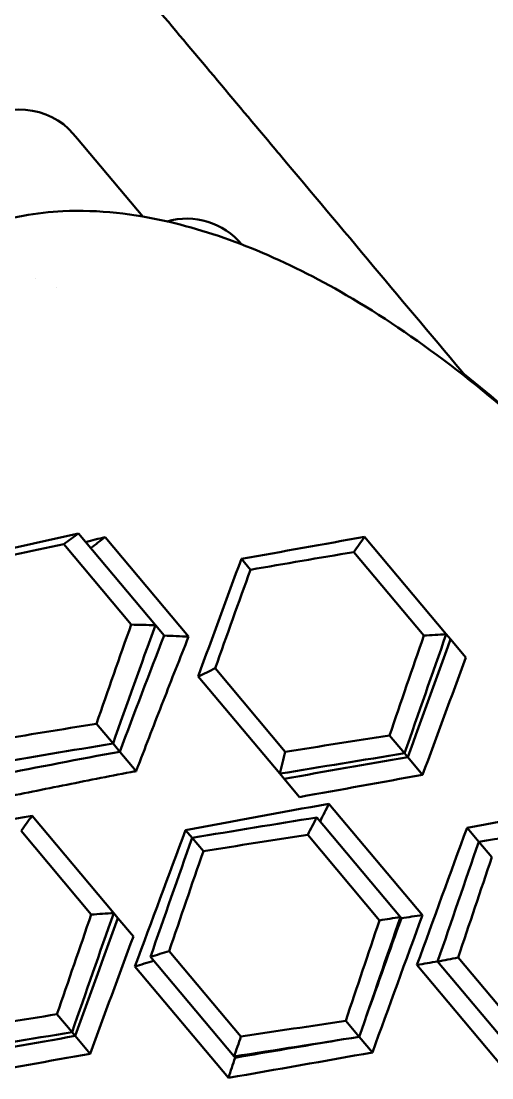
# Model space of a CAD drawing. Header units: millimetres. Extents: x 36 to 3196, y 27 to 5967.
# Drawn here: x 892.96 to 905.97, y 4179.96 to 4209.19 of the extents above; entities that cross this region are included whole.
import ezdxf

# ---------------------------------------------------------------- set-up
doc = ezdxf.new("R2010")
doc.units = ezdxf.units.MM
doc.layers.add('외형선(ISO)', color=7, linetype='Continuous', lineweight=50)

msp = doc.modelspace()

# ---------------------------------------------------------------- linework, layer by layer
at = {"layer": '외형선(ISO)'}
for p, q in [((894.397, 4206.077), (894.5159, 4205.9354)), ((894.5159, 4205.9354), (896.3194, 4203.786)), ((893.3584, 4202.0621), (893.3583, 4202.062)), ((893.9268, 4201.8146), (893.9268, 4201.8146)), ((894.5364, 4195.0208), (896.6659, 4192.4829)), ((895.2736, 4194.9201), (897.5837, 4192.167)), ((902.4485, 4194.9259), (904.7064, 4192.235)), ((894.1335, 4194.7231), (895.9989, 4192.5)), ((899.2952, 4194.0167), (899.0445, 4194.3154)), ((902.1481, 4194.5061), (904.087, 4192.1953)), ((896.6659, 4192.4829), (896.9075, 4192.1951)), ((904.7064, 4192.235), (904.8251, 4192.0935)), ((905.2498, 4191.5874), (904.8251, 4192.0935)), ((900.1102, 4188.3782), (897.8522, 4191.0692)), ((900.2568, 4188.9814), (898.3178, 4191.2921)), ((895.495, 4189.2112), (895.0381, 4189.7557)), ((903.5548, 4188.9403), (903.1386, 4189.4362)), ((895.6841, 4188.9858), (895.495, 4189.2112)), ((896.1348, 4188.4487), (895.6841, 4188.9858)), ((903.5548, 4188.9403), (903.6418, 4188.8366)), ((904.0533, 4188.3461), (903.6418, 4188.8366)), ((900.2289, 4188.2368), (900.1102, 4188.3782)), ((900.2289, 4188.2368), (900.6535, 4187.7307)), ((904.0472, 4184.4642), (901.4617, 4187.5455)), ((893.256, 4187.2124), (895.5139, 4184.5215)), ((901.1264, 4187.1672), (903.4389, 4184.4112)), ((892.9555, 4186.7926), (894.8945, 4184.4819)), ((897.5025, 4186.8188), (897.6828, 4186.6039)), ((900.8767, 4186.6869), (902.8625, 4184.3203)), ((905.2803, 4186.8839), (905.6056, 4186.4962)), ((897.6828, 4186.6039), (897.992, 4186.2355)), ((905.6056, 4186.4962), (905.9668, 4186.0657)), ((895.5139, 4184.5215), (895.6326, 4184.3801)), ((896.0572, 4183.874), (895.6326, 4184.3801)), ((903.4389, 4184.4112), (903.4654, 4184.3796)), ((899.0323, 4181.1064), (897.0465, 4183.4729)), ((898.8426, 4180.5545), (896.5301, 4183.3104)), ((906.7876, 4180.4204), (904.4687, 4183.184)), ((907.0243, 4180.9162), (905.033, 4183.2893)), ((898.6848, 4179.9647), (896.0993, 4183.046)), ((906.4898, 4179.9975), (903.8971, 4183.0873)), ((894.3623, 4181.2268), (893.9461, 4181.7228)), ((902.3021, 4181.0989), (901.9283, 4181.5443)), ((894.3623, 4181.2268), (894.4492, 4181.1232)), ((894.8608, 4180.6327), (894.4492, 4181.1232)), ((902.6647, 4180.6667), (902.3021, 4181.0989)), ((898.8692, 4180.5229), (898.8426, 4180.5545))]:
    msp.add_line(p, q, dxfattribs=at)
msp.add_arc((897.5243, 4201.7278), 2, 40.01981, 105.71608, dxfattribs=at)
for centre, major_axis, ratio, start_param, end_param in [((892.7561, 4204.9211), (1.9672, 0.5352), 0.8865202, 0.3884453, 1.9592416), ((843.5272, 4225.3767), (62.4453, -23.8421), 0.6670228, 6.1043637, 6.115734), ((922.5939, 4131.1487), (41.3852, -52.4893), 0.7588395, 2.653743, 2.6651133), ((878.0956, 4254.383), (12.6363, -65.6367), 0.6670228, 0.1674513, 0.1788216), ((957.1616, 4160.1555), (-44.5049, 49.8702), 0.7588403, 0.4764768, 0.4878472), ((844.7797, 4215.7495), (56.5678, -28.4334), 0.7119708, 6.2767925, 6.2888685), ((834.3347, 4217.6632), (62.4453, -23.8421), 0.6670228, 6.1043637, 6.115734), ((841.8468, 4218.0449), (59.0006, -31.4133), 0.7122344, 0.0013133, 0.0126836), ((913.4013, 4123.4352), (41.3852, -52.4893), 0.7588395, 2.653743, 2.6651133), ((922.824, 4121.5401), (-32.2046, 58.5724), 0.7480819, 6.0138656, 6.0252359), ((921.3299, 4124.5205), (-29.1502, 56.2018), 0.7506058, 6.0223011, 6.0343772), ((876.4157, 4247.0504), (20.6901, -63.5582), 0.7122344, 6.2705046, 6.281875), ((878.1668, 4243.7636), (18.1782, -60.645), 0.7119708, 6.2775032, 6.2895794), ((886.3761, 4243.3149), (26.7775, -57.3702), 0.7445582, 6.0781778, 6.0902539), ((884.8222, 4246.3666), (29.733, -59.8649), 0.7426136, 6.069847, 6.0812173), ((957.3925, 4150.5464), (-52.0902, 41.8864), 0.7480819, 0.2579494, 0.2693197), ((954.7168, 4152.5353), (-50.286, 38.4667), 0.7506058, 0.2488081, 0.2608842)]:
    msp.add_ellipse(centre, major_axis=major_axis, ratio=ratio, start_param=start_param, end_param=end_param, dxfattribs=at)
for points, knots in [([(845.6007, 4270.4531), (845.8069, 4270.2074), (846.0259, 4269.9464), (846.2566, 4269.6715), (846.5592, 4269.3108), (846.8818, 4268.9263), (847.2222, 4268.5206), (847.298, 4268.4303), (847.3747, 4268.3389), (847.4523, 4268.2464), (847.7228, 4267.924), (848.0037, 4267.5893), (848.2938, 4267.2436), (848.3742, 4267.1478), (848.4552, 4267.0512), (848.537, 4266.9537), (848.8349, 4266.5988), (849.1417, 4266.233), (849.4563, 4265.8582), (849.5396, 4265.7588), (849.6235, 4265.6589), (849.7079, 4265.5583), (850.0294, 4265.1751), (850.3583, 4264.7832), (850.6931, 4264.3842), (850.7778, 4264.2832), (850.863, 4264.1818), (850.9484, 4264.0799), (851.2894, 4263.6736), (851.6362, 4263.2603), (851.9894, 4262.8393), (852.0747, 4262.7376), (852.1604, 4262.6355), (852.2465, 4262.5329), (852.6065, 4262.1039), (852.9736, 4261.6664), (853.3533, 4261.2138), (853.4407, 4261.1097), (853.5287, 4261.0048), (853.6175, 4260.899), (854.0068, 4260.4351), (854.4095, 4259.9551), (854.8289, 4259.4553), (854.9206, 4259.346), (855.0132, 4259.2357), (855.1065, 4259.1245), (855.275, 4258.9236), (855.4461, 4258.7197), (855.6196, 4258.5131), (855.7136, 4258.401), (855.8084, 4258.2881), (855.9037, 4258.1744), (856.0815, 4257.9625), (856.2615, 4257.7481), (856.443, 4257.5317), (856.5383, 4257.4182), (856.634, 4257.3041), (856.7301, 4257.1896), (856.9153, 4256.9688), (857.102, 4256.7463), (857.29, 4256.5223), (857.5755, 4256.1821), (857.8638, 4255.8385), (858.1547, 4255.4917), (858.2498, 4255.3784), (858.3452, 4255.2648), (858.4408, 4255.1508), (858.9307, 4254.567), (859.4278, 4253.9745), (859.9343, 4253.3709), (860.0287, 4253.2584), (860.1234, 4253.1455), (860.2185, 4253.0323), (860.7331, 4252.419), (861.2574, 4251.7942), (861.7935, 4251.1553), (861.8878, 4251.0429), (861.9825, 4250.93), (862.0776, 4250.8167), (862.6226, 4250.1672), (863.1799, 4249.503), (863.7512, 4248.8221), (863.8459, 4248.7093), (863.941, 4248.596), (864.0364, 4248.4822), (864.6175, 4247.7898), (865.2129, 4247.0801), (865.8232, 4246.3528), (865.9182, 4246.2396), (866.0135, 4246.126), (866.1092, 4246.012), (867.4453, 4244.4197), (868.8508, 4242.7447), (870.3209, 4240.9927), (870.4145, 4240.8812), (870.5083, 4240.7693), (870.6024, 4240.6572), (871.3004, 4239.8254), (872.0127, 4238.9765), (872.7387, 4238.1113), (872.8304, 4238.002), (872.9224, 4237.8923), (873.0146, 4237.7825), (873.7502, 4236.9058), (874.4997, 4236.0126), (875.2633, 4235.1026), (875.3526, 4234.9961), (875.4422, 4234.8894), (875.5319, 4234.7825), (876.3053, 4233.8608), (877.0932, 4232.9218), (877.8973, 4231.9635), (877.9839, 4231.8603), (878.0707, 4231.7568), (878.1577, 4231.6532), (878.9719, 4230.6828), (879.8027, 4229.6927), (880.6511, 4228.6816), (880.7348, 4228.5819), (880.8187, 4228.4819), (880.9027, 4228.3818), (881.7616, 4227.3582), (882.6384, 4226.3132), (883.5339, 4225.246), (883.6142, 4225.1503), (883.6947, 4225.0544), (883.7753, 4224.9584), (884.6815, 4223.8784), (885.6067, 4222.7758), (886.5515, 4221.6498), (886.6279, 4221.5587), (886.7044, 4221.4675), (886.7811, 4221.3762), (887.7368, 4220.2372), (888.7125, 4219.0744), (889.7085, 4217.8875), (889.7804, 4217.8018), (889.8524, 4217.716), (889.9245, 4217.6301), (890.3919, 4217.073), (890.8637, 4216.5107), (891.3399, 4215.9432), (891.4093, 4215.8605), (891.4788, 4215.7776), (891.5484, 4215.6947), (892.03, 4215.1207), (892.5161, 4214.5414), (893.0061, 4213.9576), (893.0727, 4213.8782), (893.1393, 4213.7987), (893.2061, 4213.7192), (894.2631, 4212.4595), (895.3374, 4211.1792), (896.4297, 4209.8775), (896.49, 4209.8055), (896.5505, 4209.7335), (896.6109, 4209.6614), (897.7138, 4208.3471), (898.8349, 4207.011), (899.9742, 4205.6533), (900.0277, 4205.5895), (900.0813, 4205.5256), (900.1349, 4205.4617), (901.8188, 4203.455), (903.5422, 4201.4011), (905.3057, 4199.2994)], [0, 0, 0, 0, 0.00724407, 0.00724407, 0.00724407, 0.01674747, 0.01674747, 0.01674747, 0.01886447, 0.01886447, 0.01886447, 0.02625033, 0.02625033, 0.02625033, 0.0282967, 0.0282967, 0.0282967, 0.03575313, 0.03575313, 0.03575313, 0.03772894, 0.03772894, 0.03772894, 0.04525592, 0.04525592, 0.04525592, 0.04716117, 0.04716117, 0.04716117, 0.05475873, 0.05475873, 0.05475873, 0.05659341, 0.05659341, 0.05659341, 0.06426147, 0.06426147, 0.06426147, 0.06602564, 0.06602564, 0.06602564, 0.07376453, 0.07376453, 0.07376453, 0.07545788, 0.07545788, 0.07545788, 0.07851566, 0.07851566, 0.07851566, 0.08017399, 0.08017399, 0.08017399, 0.08326708, 0.08326708, 0.08326708, 0.08489011, 0.08489011, 0.08489011, 0.08801857, 0.08801857, 0.08801857, 0.09276993, 0.09276993, 0.09276993, 0.09432234, 0.09432234, 0.09432234, 0.1022727, 0.1022727, 0.1022727, 0.10375458, 0.10375458, 0.10375458, 0.11177552, 0.11177552, 0.11177552, 0.11318681, 0.11318681, 0.11318681, 0.1212783, 0.1212783, 0.1212783, 0.12261905, 0.12261905, 0.12261905, 0.13078111, 0.13078111, 0.13078111, 0.13205128, 0.13205128, 0.13205128, 0.14978671, 0.14978671, 0.14978671, 0.15091575, 0.15091575, 0.15091575, 0.15928951, 0.15928951, 0.15928951, 0.16034799, 0.16034799, 0.16034799, 0.16879231, 0.16879231, 0.16879231, 0.16978022, 0.16978022, 0.16978022, 0.17829511, 0.17829511, 0.17829511, 0.17921245, 0.17921245, 0.17921245, 0.18779791, 0.18779791, 0.18779791, 0.18864469, 0.18864469, 0.18864469, 0.19730071, 0.19730071, 0.19730071, 0.19807692, 0.19807692, 0.19807692, 0.2068035, 0.2068035, 0.2068035, 0.20750916, 0.20750916, 0.20750916, 0.21630633, 0.21630633, 0.21630633, 0.21694139, 0.21694139, 0.21694139, 0.22105765, 0.22105765, 0.22105765, 0.22165751, 0.22165751, 0.22165751, 0.22580924, 0.22580924, 0.22580924, 0.22637363, 0.22637363, 0.22637363, 0.23531187, 0.23531187, 0.23531187, 0.23580586, 0.23580586, 0.23580586, 0.24481471, 0.24481471, 0.24481471, 0.2452381, 0.2452381, 0.2452381, 0.25853332, 0.25853332, 0.25853332, 0.25853332]), ([(889.9099, 4202.3766), (890.5134, 4202.883), (891.203, 4203.2588), (892.6323, 4203.7708), (893.3865, 4203.8977), (895.1019, 4203.9806), (896.0771, 4203.8643), (898.6466, 4203.2653), (900.289, 4202.5756), (903.8357, 4200.5153), (905.7908, 4199.0088), (907.6621, 4197.28)], [0, 0, 0, 0, 0.285695, 0.285695, 0.5924198, 0.5924198, 1.0134414, 1.0134414, 1.7018602, 1.7018602, 2.4895372, 2.4895372, 2.4895372, 2.4895372]), ([(894.5364, 4195.0208), (894.4703, 4194.9707), (894.4036, 4194.9208), (894.2693, 4194.8216), (894.2016, 4194.7722), (894.1335, 4194.7231)], [0, 0, 0, 0, 0.037874523, 0.037874523, 0.07574906, 0.07574906, 0.07574906, 0.07574906]), ([(895.2736, 4194.9201), (895.2087, 4194.8687), (895.1431, 4194.8176), (895.0109, 4194.7158), (894.9442, 4194.6652), (894.877, 4194.6149)], [0, 0, 0, 0, 0.038256461, 0.038256461, 0.076512756, 0.076512756, 0.076512756, 0.076512756]), ([(895.9989, 4192.5), (896.1098, 4192.4982), (896.2208, 4192.4958), (896.4432, 4192.4901), (896.5545, 4192.4868), (896.6659, 4192.4829)], [0.000000987, 0.000000987, 0.000000987, 0.000000987, 0.037875614, 0.037875614, 0.075750227, 0.075750227, 0.075750227, 0.075750227]), ([(896.9075, 4192.1951), (897.0199, 4192.1916), (897.1325, 4192.1875), (897.3579, 4192.1781), (897.4707, 4192.1729), (897.5837, 4192.167)], [0.000000999, 0.000000999, 0.000000999, 0.000000999, 0.038257411, 0.038257411, 0.076513988, 0.076513988, 0.076513988, 0.076513988]), ([(897.5837, 4192.167), (897.3479, 4191.575), (897.114, 4190.9808), (896.6493, 4189.7884), (896.4186, 4189.1904), (896.1892, 4188.5907)], [-0.38881545, -0.38881545, -0.38881545, -0.38881545, -0.19440906, -0.19440906, -0.00000099, -0.00000099, -0.00000099, -0.00000099]), ([(895.9855, 4188.4198), (895.3551, 4188.2981), (894.7261, 4188.1747), (893.4712, 4187.9241), (892.8454, 4187.7969), (892.2214, 4187.6675)], [-0.38881444, -0.38881444, -0.38881444, -0.38881444, -0.19440638, -0.19440638, 0, 0, 0, 0])]:
    msp.add_open_spline(points, degree=3, knots=knots, dxfattribs=at)
for points in [[(905.1995, 4199.4259), (905.9923, 4198.7998), (906.7811, 4198.1225), (907.5555, 4197.4071)], [(894.5364, 4195.0208), (893.432, 4194.7812), (892.3368, 4194.5307), (891.252, 4194.2679)], [(894.7354, 4194.7836), (894.9146, 4194.8294), (895.094, 4194.8749), (895.2736, 4194.9201)], [(899.0445, 4194.3154), (900.1762, 4194.5225), (901.311, 4194.7258), (902.4485, 4194.9259)], [(894.1335, 4194.7231), (893.2044, 4194.5339), (892.2817, 4194.3372), (891.366, 4194.1319)], [(897.8522, 4191.0692), (898.2468, 4192.1547), (898.6441, 4193.2369), (899.0445, 4194.3154)], [(902.1481, 4194.5061), (901.1951, 4194.3453), (900.2441, 4194.1823), (899.2952, 4194.0167)], [(899.2952, 4194.0167), (898.9673, 4193.111), (898.6416, 4192.2027), (898.3178, 4191.2921)], [(895.0381, 4189.7557), (895.3542, 4190.6755), (895.6742, 4191.5905), (895.9989, 4192.5)], [(895.495, 4189.2112), (895.8798, 4190.3084), (896.2696, 4191.3995), (896.6659, 4192.4829)], [(895.6841, 4188.9858), (896.0866, 4190.0619), (896.4939, 4191.1322), (896.9075, 4192.1951)], [(903.1386, 4189.4362), (903.4536, 4190.3573), (903.7697, 4191.2771), (904.087, 4192.1953)], [(904.7064, 4192.235), (904.3209, 4191.1387), (903.9372, 4190.0402), (903.5548, 4188.9403)], [(904.8251, 4192.0935), (904.4291, 4191.0098), (904.0348, 4189.924), (903.6418, 4188.8366)], [(905.2498, 4191.5874), (904.8496, 4190.5087), (904.4509, 4189.4281), (904.0533, 4188.3461)], [(892.1687, 4189.2861), (893.1207, 4189.448), (894.0774, 4189.6042), (895.0381, 4189.7557)], [(900.2568, 4188.9814), (901.2162, 4189.1345), (902.1769, 4189.286), (903.1386, 4189.4362)], [(892.0697, 4188.6262), (893.2054, 4188.8284), (894.3477, 4189.0228), (895.495, 4189.2112)], [(892.3112, 4188.3384), (893.4298, 4188.561), (894.5545, 4188.7763), (895.6841, 4188.9858)], [(903.5548, 4188.9403), (902.4051, 4188.7547), (901.2568, 4188.5675), (900.1102, 4188.3782)], [(903.6418, 4188.8366), (902.5027, 4188.6384), (901.3649, 4188.4386), (900.2289, 4188.2368)], [(896.1348, 4188.4487), (896.0851, 4188.4391), (896.0353, 4188.4294), (895.9855, 4188.4198)], [(896.1892, 4188.5907), (896.1711, 4188.5434), (896.153, 4188.496), (896.1348, 4188.4487)], [(904.0533, 4188.3461), (902.9188, 4188.1425), (901.7854, 4187.9375), (900.6535, 4187.7307)], [(897.5025, 4186.8188), (898.8199, 4187.0638), (900.1398, 4187.3058), (901.4617, 4187.5455)], [(905.2803, 4186.8839), (906.6061, 4187.1188), (907.9328, 4187.3529), (909.2594, 4187.5868)], [(889.852, 4186.6019), (890.9836, 4186.8091), (892.1184, 4187.0124), (893.256, 4187.2124)], [(897.6828, 4186.6039), (898.829, 4186.7936), (899.977, 4186.9812), (901.1264, 4187.1672)], [(905.6056, 4186.4962), (906.7584, 4186.6781), (907.9117, 4186.8594), (909.0649, 4187.0407)], [(896.0993, 4183.046), (896.5649, 4184.3061), (897.0324, 4185.564), (897.5025, 4186.8188)], [(900.8767, 4186.6869), (899.9141, 4186.5376), (898.9524, 4186.3872), (897.992, 4186.2355)], [(903.8971, 4183.0873), (904.3579, 4184.3532), (904.8187, 4185.619), (905.2803, 4186.8839)], [(896.5301, 4183.3104), (896.9128, 4184.4101), (897.2969, 4185.5081), (897.6828, 4186.6039)], [(904.4687, 4183.184), (904.8475, 4184.2882), (905.2263, 4185.3925), (905.6056, 4186.4962)], [(897.992, 4186.2355), (897.6757, 4185.3159), (897.3606, 4184.395), (897.0465, 4183.4729)], [(905.9668, 4186.0657), (905.6554, 4185.1404), (905.3443, 4184.2148), (905.033, 4183.2893)], [(893.9461, 4181.7228), (894.2611, 4182.6438), (894.5771, 4183.5636), (894.8945, 4184.4819)], [(895.5139, 4184.5215), (895.1284, 4183.4252), (894.7447, 4182.3268), (894.3623, 4181.2268)], [(895.6326, 4184.3801), (895.2366, 4183.2963), (894.8423, 4182.2105), (894.4492, 4181.1232)], [(901.9283, 4181.5443), (902.2396, 4182.4698), (902.5509, 4183.3953), (902.8625, 4184.3203)], [(903.4389, 4184.4112), (903.0597, 4183.3074), (902.6809, 4182.2031), (902.3021, 4181.0989)], [(903.4654, 4184.3796), (903.1437, 4183.4792), (902.8222, 4182.5786), (902.5007, 4181.6779)], [(904.0472, 4184.4642), (903.5862, 4183.1986), (903.1256, 4181.9324), (902.6647, 4180.6667)], [(896.0572, 4183.874), (895.657, 4182.7952), (895.2584, 4181.7146), (894.8608, 4180.6327)], [(904.4667, 4183.1864), (904.4907, 4183.2535), (904.5146, 4183.3207), (904.5386, 4183.3879)], [(891.0642, 4181.2679), (892.0236, 4181.421), (892.9844, 4181.5725), (893.9461, 4181.7228)], [(899.0323, 4181.1064), (899.9974, 4181.2526), (900.9628, 4181.3985), (901.9283, 4181.5443)], [(894.3623, 4181.2268), (893.2126, 4181.0412), (892.0642, 4180.8541), (890.9176, 4180.6648)], [(894.4492, 4181.1232), (893.3102, 4180.9249), (892.1724, 4180.7252), (891.0363, 4180.5233)], [(902.3021, 4181.0989), (901.1489, 4180.9175), (899.9956, 4180.7362), (898.8426, 4180.5545)], [(901.6973, 4181.0038), (900.7545, 4180.8436), (899.8117, 4180.6834), (898.8692, 4180.5229)], [(894.8608, 4180.6327), (893.7263, 4180.429), (892.5928, 4180.2241), (891.461, 4180.0173)], [(902.6647, 4180.6667), (901.3382, 4180.4326), (900.0113, 4180.1989), (898.6848, 4179.9647)]]:
    msp.add_open_spline(points, degree=3, dxfattribs=at)

doc.saveas('drawing.dxf')
